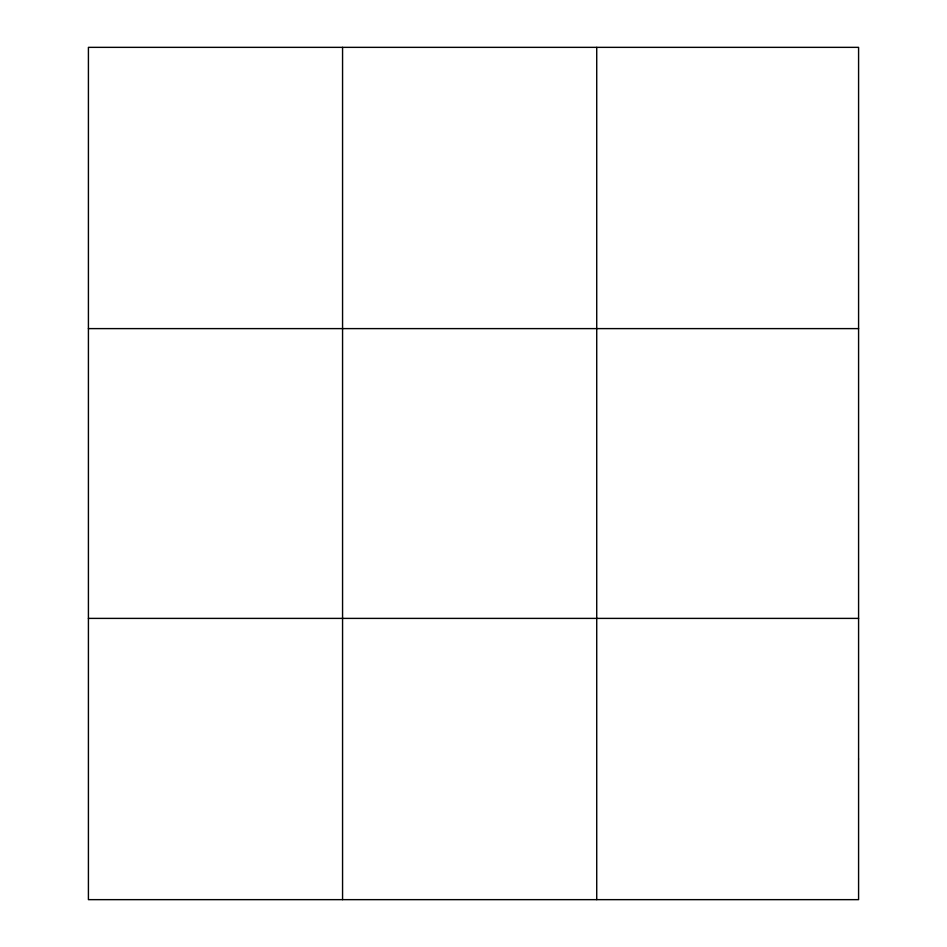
<?xml version="1.0" encoding="UTF-8"?>
<svg xmlns="http://www.w3.org/2000/svg" width="947" height="947" viewBox="0 0 947 947"><rect width="100%" height="100%" fill="white"/><g stroke="black" fill="none" stroke-linecap="round" stroke-linejoin="round"><path stroke-width="1.42" d="M342.565 47.35L342.565 899.65M596.728 47.35L596.728 899.65M88.414 328.609L858.586 328.609M88.414 618.391L858.586 618.391M858.586 759.021L858.586 899.65L88.414 899.65L88.414 47.35L858.586 47.35L858.586 759.021"/></g></svg>
